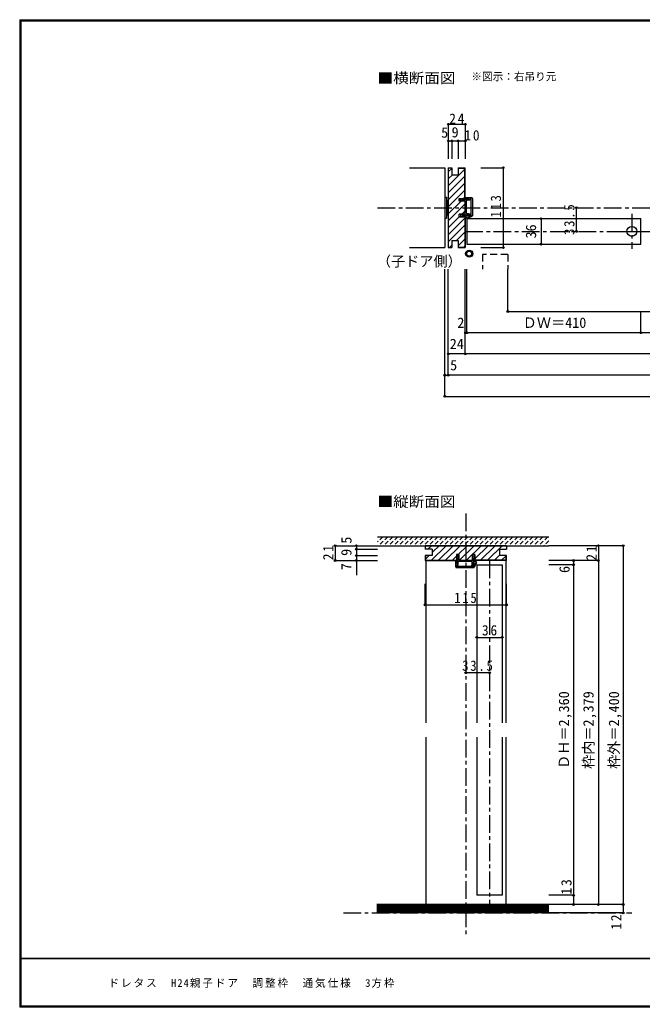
# Model space of a CAD drawing. Units: millimetres at full size, sheet at 1:5. Extents: x -973 to 977, y -718 to 696.
# Drawn here: x -973 to -93, y -701 to 696 of the extents above; entities that cross this region are included whole.
import ezdxf
from ezdxf.enums import TextEntityAlignment as Align

# ---------------------------------------------------------------- set-up
doc = ezdxf.new("R2010")
doc.units = ezdxf.units.MM
doc.header["$LTSCALE"] = 5
doc.header["$PDMODE"] = 32
doc.header["$PDSIZE"] = 2.5
for name, pattern in [('CHAIN1', [8, 5, -1, 1, -1]), ('DASHED1', [1.8, 1.2, -0.6]), ('DASHED2', [3, 2, -1])]:
    doc.linetypes.add(name, pattern=pattern)
for name, color, linetype in [('0-0_補助線', 7, 'Continuous'), ('0-1_通り芯', 4, 'DASHED1'), ('0-3_仕上げ', 7, 'Continuous'), ('0-4_枠', 3, 'Continuous'), ('0-6_扉', 6, 'Continuous'), ('0-7_金物', 7, 'Continuous'), ('0-8_戸当り', 7, 'Continuous'), ('0-A_文字', 3, 'Continuous'), ('0-B_寸法', 7, 'Continuous'), ('0-C_ハッチ', 4, 'Continuous'), ('F-1_枠', 6, 'Continuous'), ('F-A_文字', 7, 'Continuous')]:
    doc.layers.add(name, color=color, linetype=linetype)
doc.styles.add('ＭＳ ゴシック', font='')
doc.styles.get('ＭＳ ゴシック').set_extended_font_data('MS Gothic')

msp = doc.modelspace()

# ---------------------------------------------------------------- linework, layer by layer
at = {"layer": '0-0_補助線', "color": 3}
for p, q in [((-400.347, -48), (-400.347, -53)), ((-285.347, -48), (-400.347, -48)), ((-390.347, -53), (-400.347, -53)), ((-390.347, -53), (-390.347, -62)), ((-295.347, -53), (-295.347, -62)), ((-295.347, -53), (-285.347, -53)), ((-285.347, -48), (-285.347, -53)), ((-390.347, -62), (-400.347, -62)), ((-400.347, -62), (-400.347, -69)), ((-400.347, -69), (-355.826, -69)), ((-333.526, -69), (-352.126, -69)), ((-329.826, -60.5), (-333.526, -60.5)), ((-333.526, -69), (-333.526, -60.5)), ((-329.826, -60.5), (-329.826, -69)), ((-285.847, -68.5), (-329.826, -68.5)), ((-285.347, -69), (-329.826, -69)), ((-285.347, -62), (-295.347, -62)), ((-285.847, -68.5), (-285.847, -62)), ((-285.347, -69), (-285.347, -62))]:
    msp.add_line(p, q, dxfattribs=at)
at = {"layer": '0-0_補助線', "color": 4}
for p, q in [((-396.433, -53), (-391.433, -48)), ((-391.134, -68.5), (-370.634, -48)), ((-389.347, -56.813), (-380.533, -48)), ((-381.235, -68.5), (-360.734, -48)), ((-371.335, -68.5), (-350.835, -48)), ((-353.435, -60.5), (-340.935, -48)), ((-351.536, -68.5), (-331.036, -48)), ((-341.637, -68.5), (-321.136, -48)), ((-329.826, -66.589), (-311.237, -48)), ((-321.838, -68.5), (-301.337, -48)), ((-311.938, -68.5), (-291.438, -48)), ((-399.847, -67.314), (-394.533, -62)), ((-361.436, -68.5), (-355.826, -62.891)), ((-302.039, -68.5), (-295.538, -62)), ((-292.139, -68.5), (-285.847, -62.208)), ((-400.347, -131.745), (-400.347, -101.883)), ((-285.347, -131.745), (-285.347, -101.883)), ((-400.347, -131.745), (-285.347, -131.745))]:
    msp.add_line(p, q, dxfattribs=at)
at = {"layer": '0-0_補助線'}
for p, q in [((-356.976, -78), (-356.976, -69.3)), ((-356.451, -69.102), (-355.001, -71.002)), ((-354.676, -64.5), (-355.826, -64.5)), ((-354.676, -69), (-354.676, -64.5)), ((-332.476, -69), (-353.176, -69)), ((-333.226, -64.5), (-331.726, -61.5)), ((-333.226, -64.5), (-332.476, -64.5)), ((-332.476, -64.5), (-332.476, -69)), ((-331.976, -69.7), (-331.976, -70.5)), ((-330.976, -69.7), (-331.976, -69.7)), ((-331.726, -61.5), (-329.826, -64.5)), ((-330.976, -69.7), (-330.976, -64.5)), ((-330.976, -64.5), (-329.826, -64.5)), ((-329.476, -69.7), (-330.976, -69.7)), ((-355.976, -79), (-331.476, -79)), ((-355.226, -71.5), (-355.476, -71.5)), ((-332.476, -77.5), (-355.476, -77.5)), ((-355.463, -71.887), (-354.99, -73.605)), ((-355.176, -71.5), (-354.926, -71.5)), ((-354.175, -72.334), (-353.862, -73.195)), ((-353.726, -71), (-353.726, -71.5)), ((-334.976, -70.5), (-353.226, -70.5)), ((-333.926, -73.969), (-334.744, -76.592)), ((-334.476, -71), (-334.476, -72.96)), ((-332.631, -74.517), (-333.408, -77.009)), ((-333.076, -70.5), (-333.076, -72.837)), ((-331.976, -70.5), (-333.076, -70.5)), ((-331.676, -71.5), (-332.928, -72.703)), ((-332.526, -73.5), (-332.476, -73.5)), ((-332.476, -77.5), (-332.476, -73.5)), ((-329.476, -70.4), (-331.976, -70.4)), ((-330.976, -71.5), (-331.676, -71.5)), ((-330.976, -78.5), (-330.976, -71.5)), ((-328.492, -71.991), (-330.976, -76.94)), ((-327.866, -72.305), (-330.976, -78.5))]:
    msp.add_line(p, q, dxfattribs=at)
at = {"layer": '0-0_補助線', "color": 6}
msp.add_line((-327.347, -75), (-291.347, -75), dxfattribs=at)
at = {"layer": '0-0_補助線', "color": 3}
for points in [[(-399.847, -62), (-399.847, -68.5), (-355.826, -68.5)], [(-352.126, -69), (-352.126, -60.5), (-355.826, -60.5), (-355.826, -69)]]:
    msp.add_lwpolyline(points, dxfattribs=at)
at = {"layer": '0-0_補助線'}
for points in [[(-352.426, -64.5), (-353.926, -61.5), (-355.826, -64.5)], [(-354.676, -69), (-354.926, -69), (-354.926, -71.5)], [(-352.426, -64.5), (-353.176, -64.5), (-353.176, -69)], [(-355.476, -77.5), (-355.476, -75.4), (-353.476, -75.4), (-353.476, -74.2), (-355.476, -74.2), (-355.476, -71.5)]]:
    msp.add_lwpolyline(points, dxfattribs=at)
for centre, radius, start, end in [((-356.676, -69.3), 0.3, 41.34778, 180), ((-329.476, -71.5), 1.8, 333.42485, 90), ((-355.976, -78), 1, 180, 270), ((-355.176, -71.8), 0.3, 90, 196.79003), ((-355.226, -71.2), 0.3, 270, 41.34778), ((-354.426, -73.4), 0.6, 196.79003, 270), ((-354.426, -73.4), 0.6, 270, 23.33765), ((-354.726, -71.5), 1, 303.47738, 0), ((-353.226, -71), 0.5, 90, 180), ((-334.976, -71), 0.5, 0, 90), ((-334.076, -76.8), 0.7, 162.67017, 342.67017), ((-333.276, -72.96), 1.2, 180, 237.21126), ((-332.276, -72.837), 0.8, 180, 221.40962), ((-332.526, -73), 0.5, 143.61521, 270), ((-333.776, -74.16), 1.2, 342.67017, 41.40962), ((-331.476, -78.5), 0.5, 270, 0), ((-329.476, -71.5), 1.1, 333.42485, 90)]:
    msp.add_arc(centre, radius, start, end, dxfattribs=at)
for p in [(-400.347, -131.745), (-285.347, -131.745)]:
    msp.add_point(p, dxfattribs=at)
at = {"layer": '0-1_通り芯', "linetype": 'CHAIN1'}
for p, q in [((-467.5, 430), (467.5, 430)), ((-343.5, 396.5), (343.5, 396.5)), ((-342.847, -2.5), (-342.847, -598.742)), ((-309.347, -69), (-309.347, -555.5)), ((-515.653, -567.5), (-107.899, -567.5))]:
    msp.add_line(p, q, dxfattribs=at)
at = {"layer": '0-1_通り芯', "color": 7, "linetype": 'CHAIN1'}
for p, q in [((-108.037, 421.296), (-108.037, 372.063)), ((-128.572, 396.5), (-86.786, 396.5))]:
    msp.add_line(p, q, dxfattribs=at)
at = {"layer": '0-1_通り芯'}
for p, q in [((-460.289, -35.5), (-467.5, -42.711)), ((-453.218, -35.5), (-465.718, -48)), ((-446.147, -35.5), (-458.647, -48)), ((-439.076, -35.5), (-451.576, -48)), ((-432.005, -35.5), (-444.505, -48)), ((-424.934, -35.5), (-437.434, -48)), ((-417.863, -35.5), (-430.363, -48)), ((-410.792, -35.5), (-423.292, -48)), ((-403.72, -35.5), (-416.22, -48)), ((-396.649, -35.5), (-409.149, -48)), ((-389.578, -35.5), (-402.078, -48)), ((-382.507, -35.5), (-395.007, -48)), ((-375.436, -35.5), (-387.936, -48)), ((-368.365, -35.5), (-380.865, -48)), ((-361.294, -35.5), (-373.794, -48)), ((-354.223, -35.5), (-366.723, -48)), ((-347.152, -35.5), (-359.652, -48)), ((-340.081, -35.5), (-352.581, -48)), ((-333.01, -35.5), (-345.51, -48)), ((-325.939, -35.5), (-338.439, -48)), ((-318.868, -35.5), (-331.368, -48)), ((-311.797, -35.5), (-324.297, -48)), ((-304.725, -35.5), (-317.225, -48)), ((-297.654, -35.5), (-310.154, -48)), ((-290.583, -35.5), (-303.083, -48)), ((-283.512, -35.5), (-296.012, -48)), ((-276.441, -35.5), (-288.941, -48)), ((-269.37, -35.5), (-281.87, -48)), ((-262.299, -35.5), (-274.799, -48)), ((-255.228, -35.5), (-267.728, -48)), ((-248.157, -35.5), (-260.657, -48)), ((-241.086, -35.5), (-253.586, -48)), ((-234.015, -35.5), (-246.515, -48)), ((-226.944, -35.5), (-239.444, -48)), ((-225.401, -41.029), (-232.373, -48))]:
    msp.add_line(p, q, dxfattribs=at)
at = {"layer": '0-1_通り芯', "color": 2, "linetype": 'Continuous'}
for p, q in [((-467.5, -35.5), (-225.401, -35.5)), ((-467.5, -48), (-225.401, -48))]:
    msp.add_line(p, q, dxfattribs=at)
at = {"layer": '0-1_通り芯', "color": 7, "linetype": 'Continuous'}
msp.add_circle((-108.037, 396.5), 7, dxfattribs=at)
at = {"layer": '0-3_仕上げ'}
for p, q in [((-422.5, 373.5), (-372.5, 373.5)), ((-225.401, -557), (-468.758, -557)), ((-225.401, -558.5), (-468.758, -558.5)), ((-225.401, -560), (-468.758, -560)), ((-225.401, -561.5), (-468.758, -561.5)), ((-225.401, -563), (-468.758, -563)), ((-225.401, -564.5), (-468.758, -564.5)), ((-225.401, -566), (-468.758, -566))]:
    msp.add_line(p, q, dxfattribs=at)
at = {"layer": '0-3_仕上げ', "color": 2}
for p, q in [((-225.401, -555.5), (-468.758, -555.5)), ((-225.401, -567.5), (-468.758, -567.5))]:
    msp.add_line(p, q, dxfattribs=at)
at = {"layer": '0-3_仕上げ'}
msp.add_lwpolyline([(-422.5, 486.5), (-372.5, 486.5), (-372.5, 373.5)], dxfattribs=at)
at = {"layer": '0-4_枠'}
for p, q in [((-367.5, 486.5), (-362.5, 486.5)), ((-367.5, 486.5), (-367.5, 373.5)), ((-362.5, 486.5), (-362.5, 476.5)), ((-362.5, 476.5), (-353.5, 476.5)), ((-353.5, 486.5), (-343.5, 486.5)), ((-353.5, 486.5), (-353.5, 476.5)), ((-353.5, 486), (-344, 486)), ((-344, 442.979), (-344, 486)), ((-343.5, 442.979), (-343.5, 486.5)), ((-352, 442.979), (-343.5, 442.979)), ((-352, 439.279), (-352, 442.979)), ((-343.5, 439.279), (-352, 439.279)), ((-343.5, 420.679), (-343.5, 439.279)), ((-343.5, 420.679), (-352, 420.679)), ((-352, 416.979), (-352, 420.679)), ((-352, 416.979), (-343.5, 416.979)), ((-344, 416.979), (-344, 374)), ((-343.5, 416.979), (-343.5, 373.5)), ((-362.5, 383.5), (-353.5, 383.5)), ((-362.5, 383.5), (-362.5, 373.5)), ((-353.5, 383.5), (-353.5, 373.5)), ((-367.5, 373.5), (-362.5, 373.5)), ((-353.5, 374), (-344, 374)), ((-353.5, 373.5), (-343.5, 373.5))]:
    msp.add_line(p, q, dxfattribs=at)
at = {"layer": '0-4_枠', "color": 4}
for p, q in [((-399.347, -69), (-399.347, -298.75)), ((-286.347, -69), (-286.347, -298.75)), ((-399.347, -318.75), (-399.347, -555.5)), ((-286.347, -318.75), (-286.347, -555.5))]:
    msp.add_line(p, q, dxfattribs=at)
at = {"layer": '0-6_扉'}
for p, q in [((-341.5, 414.5), (-95.537, 414.5)), ((-341.5, 414.5), (-341.5, 378.5)), ((-95.537, 378.5), (-95.537, 414.5)), ((-341.5, 378.5), (-95.537, 378.5)), ((-327.347, -75), (-327.347, -298.75)), ((-291.347, -75), (-291.347, -298.75)), ((-327.347, -318.75), (-327.347, -542.5)), ((-291.347, -318.75), (-291.347, -542.5)), ((-291.347, -542.5), (-327.347, -542.5))]:
    msp.add_line(p, q, dxfattribs=at)
at = {"layer": '0-6_扉', "linetype": 'DASHED2'}
for p, q in [((-319.352, 363.881), (-319.352, 343.157)), ((-283.352, 363.881), (-319.352, 363.881)), ((-283.352, 363.881), (-283.352, 343.157))]:
    msp.add_line(p, q, dxfattribs=at)
at = {"layer": '0-7_金物'}
for p, q in [((-372.5, 445), (-370, 445)), ((-370, 445), (-370, 415)), ((-370, 440), (-368, 440)), ((-368, 440), (-368, 420)), ((-368, 439), (-367.5, 439)), ((-370, 420), (-368, 420)), ((-368, 421), (-367.5, 421)), ((-372.5, 415), (-370, 415))]:
    msp.add_line(p, q, dxfattribs=at)
for radius in [5, 3.5]:
    msp.add_circle((-338.036, 364.975), radius, dxfattribs=at)
at = {"layer": '0-8_戸当り'}
for p, q in [((-351, 441.079), (-348, 442.979)), ((-348, 439.579), (-351, 441.079)), ((-348, 441.829), (-348, 442.979)), ((-343.5, 441.829), (-348, 441.829)), ((-348, 440.329), (-343.5, 440.329)), ((-348, 439.579), (-348, 440.329)), ((-343.5, 442.079), (-341, 442.079)), ((-343.5, 441.829), (-343.5, 442.079)), ((-343.5, 419.629), (-343.5, 440.329)), ((-343.398, 443.604), (-341.498, 442.154)), ((-334.5, 444.129), (-343.2, 444.129)), ((-342, 422.129), (-342, 440.379)), ((-341.5, 440.879), (-341, 440.879)), ((-341, 442.379), (-341, 442.629)), ((-338.3, 442.629), (-341, 442.629)), ((-341, 442.329), (-341, 442.079)), ((-340.613, 442.616), (-338.895, 442.143)), ((-340.166, 441.328), (-339.305, 441.015)), ((-338.3, 440.629), (-338.3, 442.629)), ((-337.1, 440.629), (-338.3, 440.629)), ((-337.1, 442.629), (-337.1, 440.629)), ((-335, 442.629), (-337.1, 442.629)), ((-335, 419.629), (-335, 442.629)), ((-333.5, 443.129), (-333.5, 418.629)), ((-342.1, 416.629), (-342.1, 419.129)), ((-341.5, 421.629), (-339.54, 421.629)), ((-341, 418.829), (-339.797, 420.081)), ((-339, 419.679), (-339, 419.629)), ((-335, 419.629), (-339, 419.629)), ((-338.531, 421.079), (-335.909, 421.897)), ((-337.983, 419.784), (-335.491, 420.561)), ((-348, 418.129), (-348, 416.979)), ((-342.8, 418.129), (-348, 418.129)), ((-342.8, 416.629), (-342.8, 418.129)), ((-341, 418.129), (-341, 418.829)), ((-334, 418.129), (-341, 418.129)), ((-340.509, 415.645), (-335.56, 418.129)), ((-340.195, 415.019), (-334, 418.129))]:
    msp.add_line(p, q, dxfattribs=at)
for points in [[(-348, 420.379), (-351, 418.879), (-348, 416.979)], [(-348, 420.379), (-348, 419.629), (-343.5, 419.629)], [(-342.8, 418.129), (-342.8, 419.129), (-342, 419.129), (-342, 420.229), (-339.663, 420.229)]]:
    msp.add_lwpolyline(points, dxfattribs=at)
for centre, radius, start, end in [((-343.2, 443.829), 0.3, 90, 228.65222), ((-341.5, 440.379), 0.5, 90, 180), ((-341.3, 442.379), 0.3, 228.65222, 360), ((-340.7, 442.329), 0.3, 73.20997, 180), ((-341, 441.879), 1, 270, 326.52262), ((-339.1, 441.579), 0.6, 246.66235, 0), ((-339.1, 441.579), 0.6, 0, 73.20997), ((-334.5, 443.129), 1, 0, 90), ((-341.5, 422.129), 0.5, 180, 270), ((-339.5, 419.679), 0.5, 0, 126.38479), ((-339.663, 419.429), 0.8, 48.59038, 90), ((-339.54, 420.429), 1.2, 32.78874, 90), ((-338.34, 420.929), 1.2, 228.59038, 287.32983), ((-335.7, 421.229), 0.7, 287.32983, 107.32983), ((-341, 416.629), 1.8, 180, 296.57515), ((-341, 416.629), 1.1, 180, 296.57515), ((-334, 418.629), 0.5, 270, 0)]:
    msp.add_arc(centre, radius, start, end, dxfattribs=at)
at = {"layer": '0-B_寸法', "color": 4}
for p, q in [((-367.5, 548.003), (-367.5, 498.961)), ((-367.5, 524.479), (-343.5, 524.479)), ((-362.5, 524.479), (-362.5, 498.961)), ((-353.5, 524.479), (-353.5, 498.961)), ((-321.64, 486.5), (-289.73, 486.5)), ((-289.73, 373.5), (-289.73, 486.5)), ((-186.49, 396.5), (-186.49, 430)), ((-236.49, 414.5), (-236.49, 378.5)), ((-321.64, 373.5), (-289.73, 373.5)), ((-372.5, 193.157), (-372.5, 343.157)), ((-372.5, 163.157), (-372.5, 343.157)), ((-367.5, 193.157), (-367.5, 343.157)), ((-367.5, 193.157), (-367.5, 343.157)), ((-343.5, 223.157), (-343.5, 343.157)), ((-341.5, 253.157), (-341.5, 343.157)), ((-283.352, 283.157), (-283.352, 343.157)), ((-283.352, 283.157), (283.658, 283.157)), ((-95.384, 253.157), (-95.384, 283.157)), ((343.5, 253.157), (-343.5, 253.157)), ((367.5, 223.157), (-367.5, 223.157)), ((-372.5, 193.157), (-367.5, 193.157)), ((367.5, 193.157), (-367.5, 193.157)), ((-372.5, 163.157), (372.5, 163.157)), ((-527.5, -48), (-467.5, -48)), ((-527.5, -48), (-527.5, -69)), ((-497.5, -48), (-497.5, -89.609)), ((-497.5, -53), (-467.5, -53)), ((-120.401, -48), (-225.401, -48)), ((-155.401, -48), (-155.401, -555.5)), ((-120.401, -48), (-120.401, -567.5)), ((-527.5, -69), (-467.5, -69)), ((-497.5, -62), (-467.5, -62)), ((-155.401, -69), (-225.401, -69)), ((-190.401, -69), (-190.401, -555.5)), ((-190.401, -75), (-225.401, -75)), ((-327.347, -177.691), (-291.347, -177.691)), ((-309.347, -227.691), (-342.847, -227.691)), ((-190.401, -542.5), (-225.401, -542.5)), ((-120.401, -555.5), (-225.401, -555.5)), ((-120.401, -567.5), (-225.401, -567.5))]:
    msp.add_line(p, q, dxfattribs=at)
msp.add_lwpolyline([(-367.5, 548.003), (-343.5, 548.003), (-343.5, 498.961)], dxfattribs=at)
at = {"layer": '0-B_寸法'}
for p in [(-367.5, 548.003), (-343.5, 548.003), (-367.5, 524.479), (-362.5, 524.479), (-353.5, 524.479), (-343.5, 524.479), (-289.73, 486.5), (-186.49, 430), (-236.49, 414.5), (-186.49, 396.5), (-236.49, 378.5), (-289.73, 373.5), (-283.352, 283.157), (-343.5, 253.157), (-341.5, 253.157), (-95.384, 253.157), (-367.5, 223.157), (-343.5, 223.157), (-372.5, 193.157), (-367.5, 193.157), (-372.5, 163.157), (-527.5, -48), (-497.5, -48), (-497.5, -53), (-155.401, -48), (-120.401, -48), (-527.5, -69), (-497.5, -62), (-497.5, -69), (-190.401, -69), (-155.401, -69), (-190.401, -75), (-327.347, -177.691), (-291.347, -177.691), (-342.847, -227.691), (-309.347, -227.691), (-190.401, -542.5), (-190.401, -555.5), (-155.401, -555.5), (-120.401, -555.5), (-120.401, -567.5)]:
    msp.add_point(p, dxfattribs=at)
at = {"layer": '0-C_ハッチ'}
for p, q in [((-367.5, 480.679), (-362.5, 485.679)), ((-344, 484.38), (-367.5, 460.88)), ((-361.78, 476.5), (-367.5, 470.78)), ((-353.5, 484.78), (-351.78, 486.5)), ((-367.5, 450.981), (-344, 474.481)), ((-367.5, 441.081), (-344, 464.581)), ((-367.5, 431.182), (-344, 454.682)), ((-367.5, 421.282), (-349.503, 439.279)), ((-367.5, 411.383), (-343.5, 435.383)), ((-345.803, 442.979), (-344, 444.782)), ((-348.304, 420.679), (-343.5, 425.483)), ((-367.5, 401.483), (-352, 416.983)), ((-367.5, 391.584), (-344, 415.084)), ((-367.5, 381.684), (-344, 405.184)), ((-355.785, 383.5), (-344, 395.285)), ((-353.5, 375.885), (-344, 385.385)), ((-365.785, 373.5), (-362.5, 376.785)), ((-345.486, 374), (-344, 375.486))]:
    msp.add_line(p, q, dxfattribs=at)
at = {"layer": 'F-1_枠'}
for p, q in [((-973.347, 695.833), (-973.347, -700.833)), ((-973.347, 695.833), (976.653, 695.833)), ((-973.347, 695), (976.653, 695)), ((-973.347, 694.167), (976.653, 694.167)), ((-972.514, 695.833), (-972.514, -700.833)), ((-971.68, 695.833), (-971.68, -700.833)), ((976.653, -631.667), (-973.347, -631.667)), ((976.653, -632.5), (-973.347, -632.5)), ((976.653, -699.167), (-973.347, -699.167)), ((976.653, -700), (-973.347, -700)), ((976.653, -700.833), (-973.347, -700.833))]:
    msp.add_line(p, q, dxfattribs=at)

# ---------------------------------------------------------------- texts
at = {"layer": '0-0_補助線', "insert": (-359.097, -129.245), "char_height": 14.66, "attachment_point": 7, "style": 'ＭＳ ゴシック'}
msp.add_mtext('\\T1.27;\\W0.9;115', dxfattribs=at)
at = {"layer": '0-A_文字', "color": 7, "style": 'ＭＳ ゴシック', "width": 1.1}
for s, p in [('■横断面図', (-467.5, 601.667)), ('■縦断面図', (-467.5, 2.5))]:
    msp.add_text(s, height=14.66, dxfattribs=at).set_placement(p, align=Align.BOTTOM_LEFT)
at = {"layer": '0-A_文字', "color": 7, "style": 'ＭＳ ゴシック'}
for s, height, p in [('※図示：右吊り元', 11, (-334.844, 606.667)), ('（子ドア側）', 14.66, (-468.5, 342.5))]:
    msp.add_text(s, height=height, dxfattribs=at).set_placement(p, align=Align.BOTTOM_LEFT)
at = {"layer": '0-B_寸法', "style": 'ＭＳ ゴシック'}
for s, p in [('5', (-377.669, 524.633)), ('9', (-362.883, 525.027)), ('2', (-354.822, 255.657)), ('ＤＷ＝410', (-262.365, 255.657)), ('24', (-365.5, 225.657)), ('5', (-364.977, 195.657))]:
    msp.add_text(s, height=14.66, dxfattribs=at).set_placement(p, align=Align.BOTTOM_LEFT)
for s, p in [('36', (-238.99, 386.5)), ('5', (-500, -45.223)), ('9', (-500, -62.5)), ('7', (-500, -82.77)), ('6', (-191.65, -86.623)), ('ＤＨ＝2,360', (-192.438, -363.75)), ('枠内＝2,379', (-157.758, -363.75)), ('枠外＝2,400', (-121.744, -363.75))]:
    msp.add_text(s, height=14.66, rotation=90, dxfattribs=at).set_placement(p, align=Align.BOTTOM_LEFT)
at = {"layer": '0-B_寸法', "char_height": 14.66, "attachment_point": 7, "style": 'ＭＳ ゴシック'}
for s, insert in [('\\T1.27;\\W0.95;24', (-366.269, 548.584)), ('\\T1.27;\\W0.95;10', (-344.849, 524.83)), ('\\T1.27;\\W0.95;36', (-319.972, -175.191)), ('\\T1.28;\\W0.9;33.5', (-347.972, -225.191))]:
    msp.add_mtext(s, dxfattribs=dict(at, insert=insert))
at = {"layer": '0-B_寸法', "char_height": 14.66, "attachment_point": 7, "rotation": 90, "style": 'ＭＳ ゴシック'}
for s, insert in [('\\T1.27;\\W0.9;113', (-292.808, 416.023)), ('\\T1.28;\\W0.9;33.5', (-188.99, 391.375)), ('\\T1.27;\\W0.95;21', (-530, -68.588)), ('\\T1.27;\\W0.95;21', (-157.901, -69.194)), ('\\T1.27;\\W0.95;13', (-193.11, -541.32)), ('\\T1.27;\\W0.95;12', (-122.901, -591.091))]:
    msp.add_mtext(s, dxfattribs=dict(at, insert=insert))
at = {"layer": 'F-A_文字', "insert": (-847.938, -673.333), "char_height": 11, "attachment_point": 7, "style": 'ＭＳ ゴシック'}
msp.add_mtext('\\T1.18;ドレタス\u3000H24親子ドア\u3000調整枠\u3000通気仕様\u30003方枠', dxfattribs=at)

doc.saveas('drawing.dxf')
